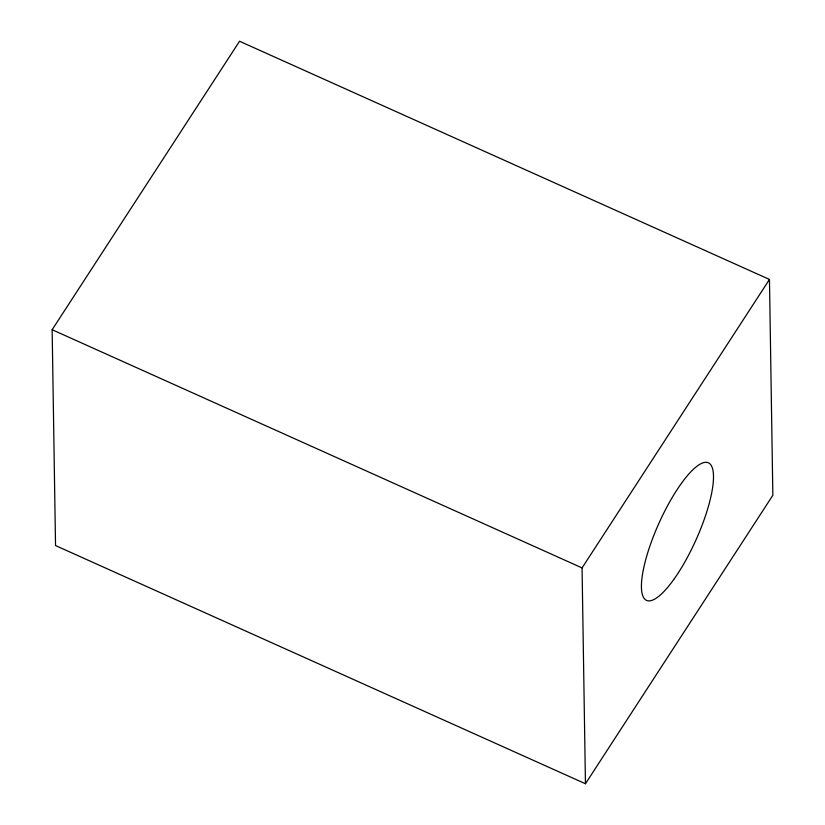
<?xml version="1.0" encoding="UTF-8"?>
<svg xmlns="http://www.w3.org/2000/svg" width="825" height="825" viewBox="0 0 825 825"><rect width="100%" height="100%" fill="white"/><g stroke="black" fill="none" stroke-linecap="round" stroke-linejoin="round"><path stroke-width="1.24" d="M52.15 329.722L239.549 41.25L769.467 279.438L772.85 495.278L585.451 783.75L55.533 545.562L52.15 329.722L582.068 567.909L585.451 783.75M582.068 567.909L769.467 279.438M674.345 578.676A75.415 20.316 -65.8 0 0 710.119 464.032A75.415 20.316 -65.8 0 0 647.924 552.08A75.415 20.316 -65.8 0 0 674.345 578.676"/></g></svg>
